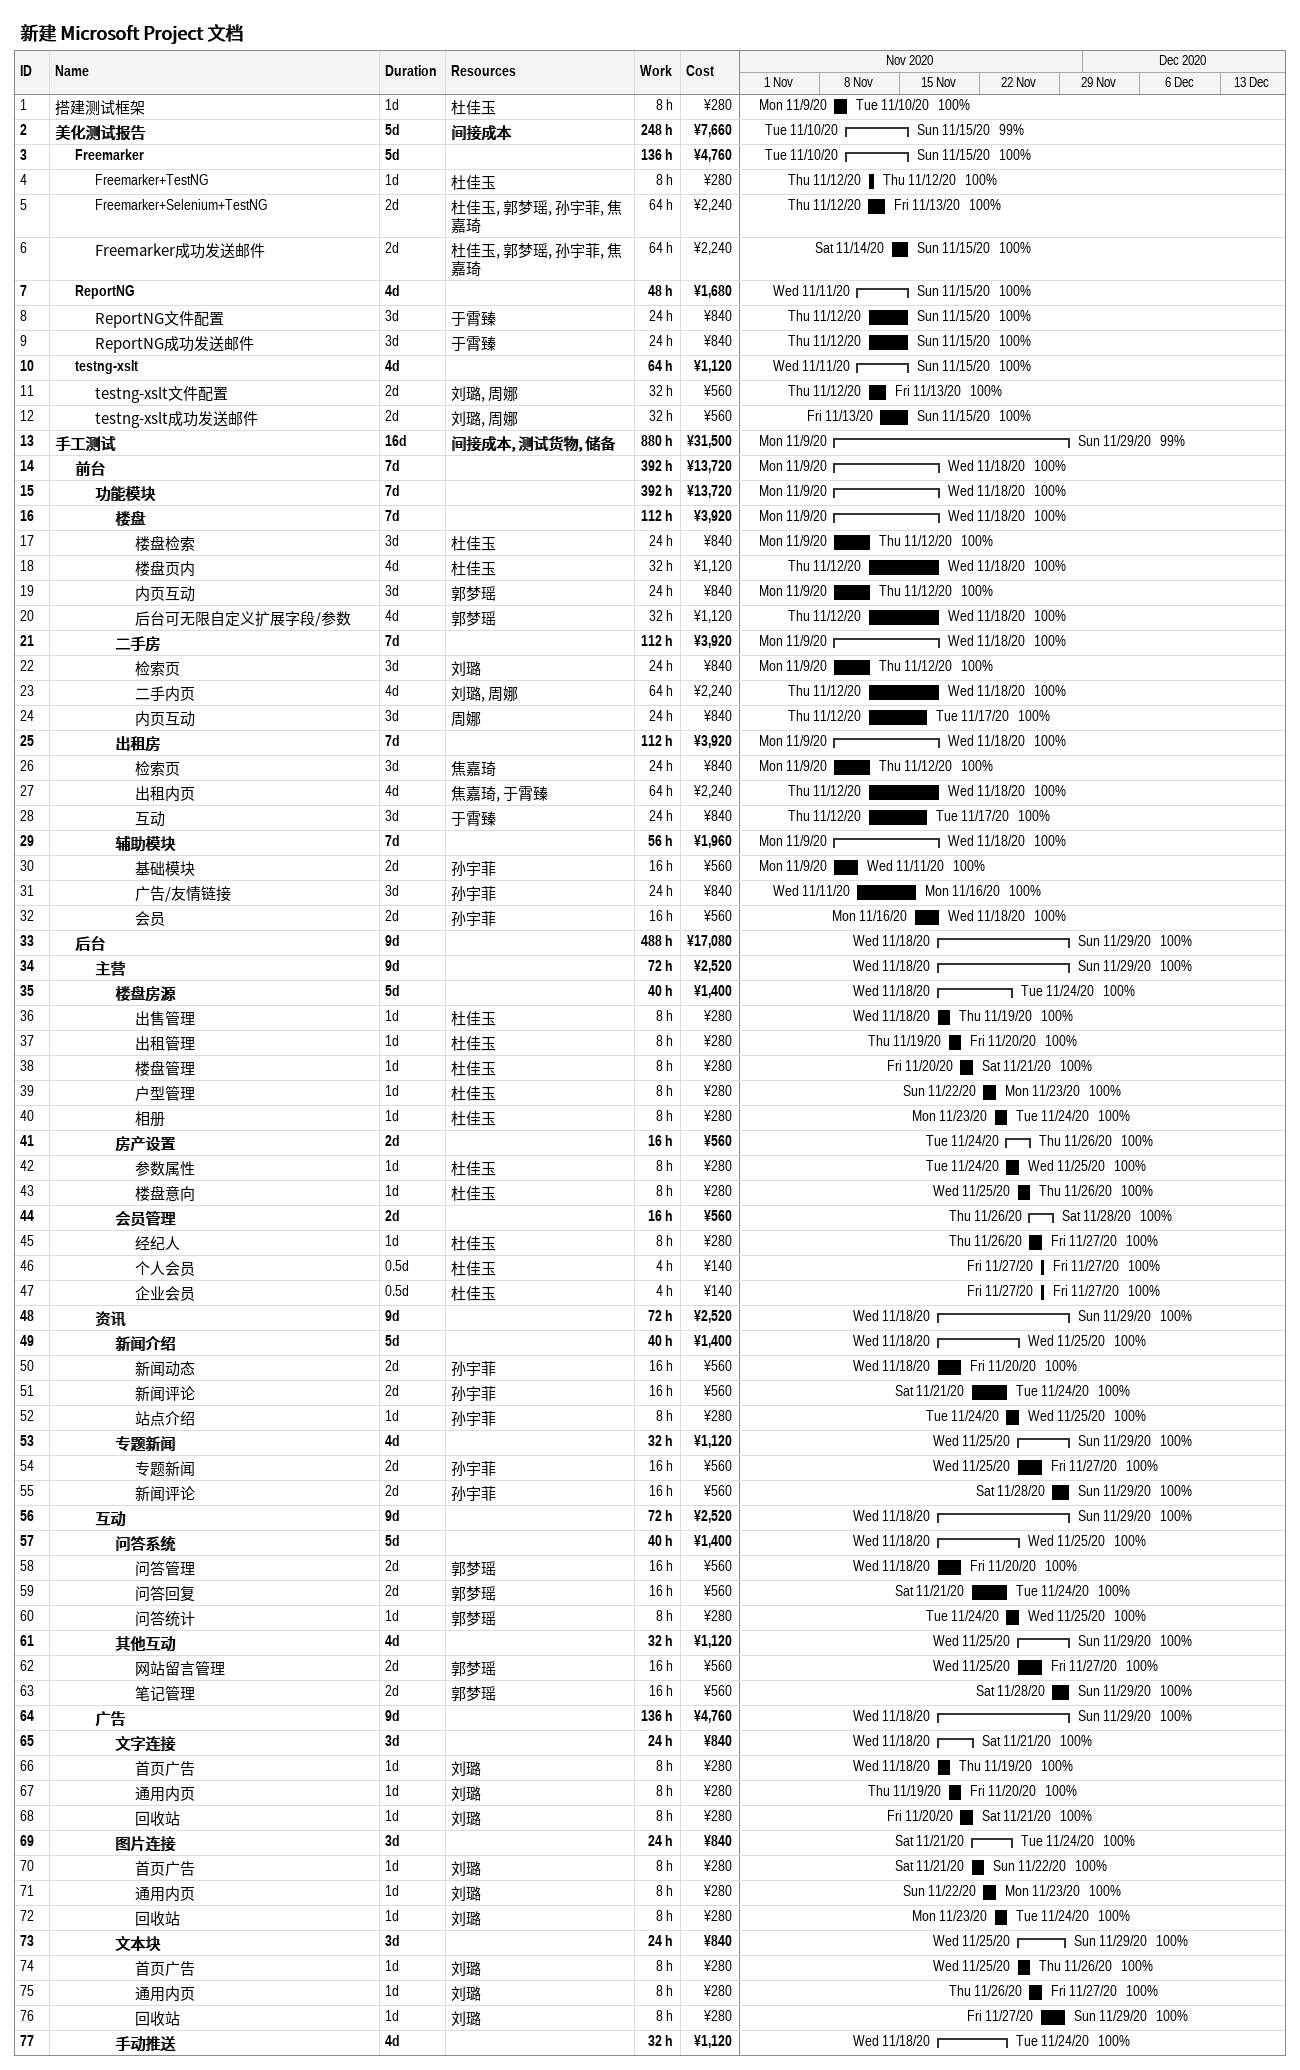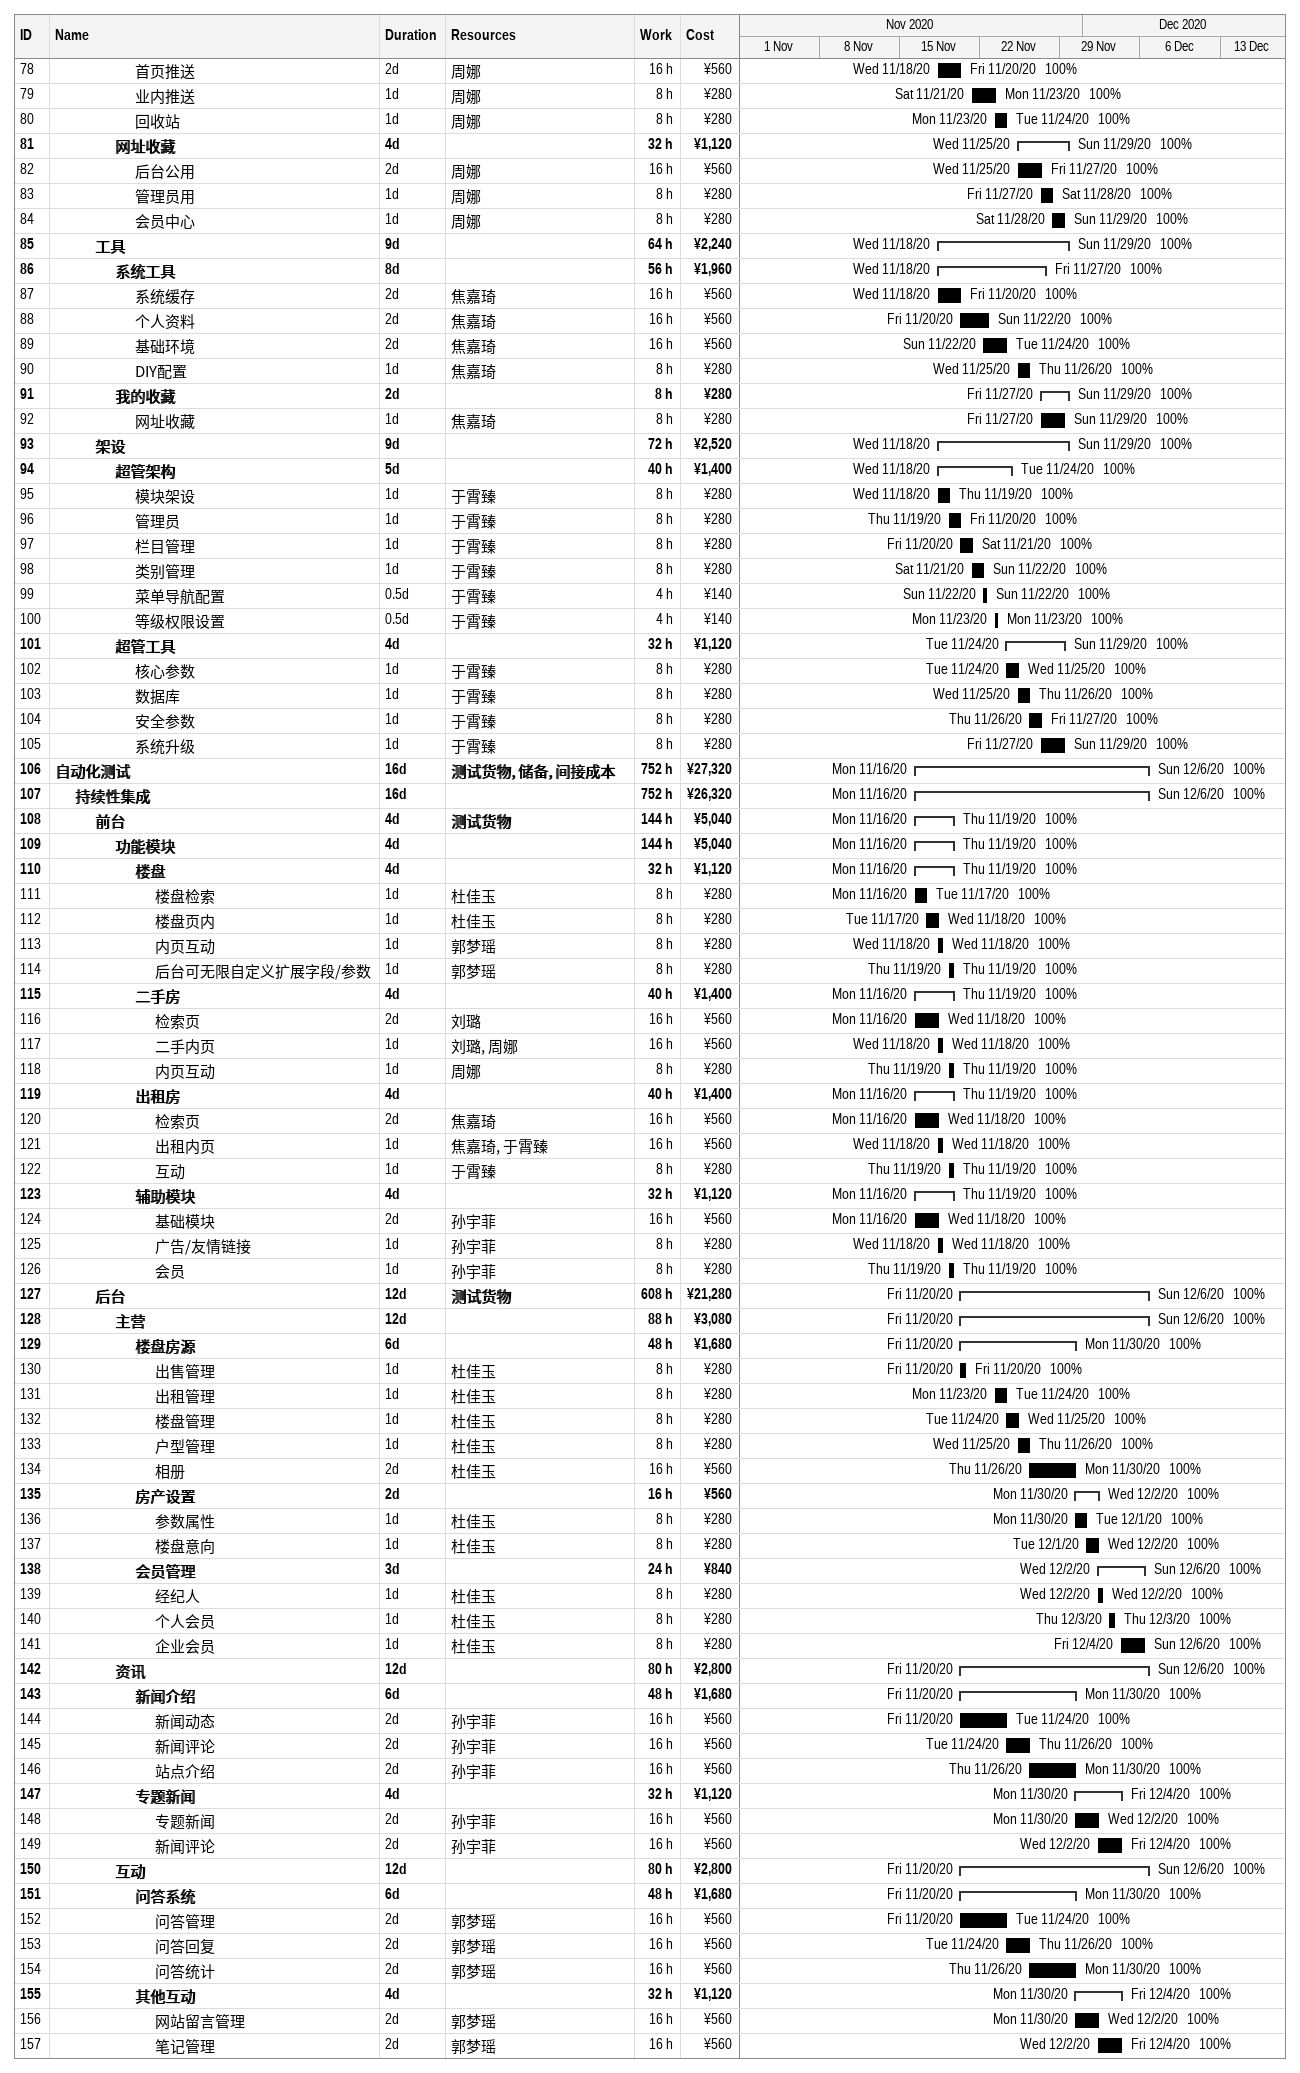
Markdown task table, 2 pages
新建 Microsoft Project 文档

| ID | Level | Task | Duration | Start | Finish | Resources | % complete | Work (h) | Cost (¥) |
|---|---|---|---|---|---|---|---|---|---|
| 1 | 1 | 搭建测试框架 | 1d | 2020-11-09 | 2020-11-10 | 杜佳玉 | 100 | 8 | 280 |
| 2 | 1 | **美化测试报告** | 5d | 2020-11-10 | 2020-11-15 | 间接成本 | 99 | 248 | 7660 |
| 3 | 2 | **Freemarker** | 5d | 2020-11-10 | 2020-11-15 |  | 100 | 136 | 4760 |
| 4 | 3 | Freemarker+TestNG | 1d | 2020-11-12 | 2020-11-12 | 杜佳玉 | 100 | 8 | 280 |
| 5 | 3 | Freemarker+Selenium+TestNG | 2d | 2020-11-12 | 2020-11-13 | 杜佳玉, 郭梦瑶, 孙宇菲, 焦嘉琦 | 100 | 64 | 2240 |
| 6 | 3 | Freemarker成功发送邮件 | 2d | 2020-11-14 | 2020-11-15 | 杜佳玉, 郭梦瑶, 孙宇菲, 焦嘉琦 | 100 | 64 | 2240 |
| 7 | 2 | **ReportNG** | 4d | 2020-11-11 | 2020-11-15 |  | 100 | 48 | 1680 |
| 8 | 3 | ReportNG文件配置 | 3d | 2020-11-12 | 2020-11-15 | 于霄臻 | 100 | 24 | 840 |
| 9 | 3 | ReportNG成功发送邮件 | 3d | 2020-11-12 | 2020-11-15 | 于霄臻 | 100 | 24 | 840 |
| 10 | 2 | **testng-xslt** | 4d | 2020-11-11 | 2020-11-15 |  | 100 | 64 | 1120 |
| 11 | 3 | testng-xslt文件配置 | 2d | 2020-11-12 | 2020-11-13 | 刘璐, 周娜 | 100 | 32 | 560 |
| 12 | 3 | testng-xslt成功发送邮件 | 2d | 2020-11-13 | 2020-11-15 | 刘璐, 周娜 | 100 | 32 | 560 |
| 13 | 1 | **手工测试** | 16d | 2020-11-09 | 2020-11-29 | 间接成本, 测试货物, 储备 | 99 | 880 | 31500 |
| 14 | 2 | **前台** | 7d | 2020-11-09 | 2020-11-18 |  | 100 | 392 | 13720 |
| 15 | 3 | **功能模块** | 7d | 2020-11-09 | 2020-11-18 |  | 100 | 392 | 13720 |
| 16 | 4 | **楼盘** | 7d | 2020-11-09 | 2020-11-18 |  | 100 | 112 | 3920 |
| 17 | 5 | 楼盘检索 | 3d | 2020-11-09 | 2020-11-12 | 杜佳玉 | 100 | 24 | 840 |
| 18 | 5 | 楼盘页内 | 4d | 2020-11-12 | 2020-11-18 | 杜佳玉 | 100 | 32 | 1120 |
| 19 | 5 | 内页互动 | 3d | 2020-11-09 | 2020-11-12 | 郭梦瑶 | 100 | 24 | 840 |
| 20 | 5 | 后台可无限自定义扩展字段/参数 | 4d | 2020-11-12 | 2020-11-18 | 郭梦瑶 | 100 | 32 | 1120 |
| 21 | 4 | **二手房** | 7d | 2020-11-09 | 2020-11-18 |  | 100 | 112 | 3920 |
| 22 | 5 | 检索页 | 3d | 2020-11-09 | 2020-11-12 | 刘璐 | 100 | 24 | 840 |
| 23 | 5 | 二手内页 | 4d | 2020-11-12 | 2020-11-18 | 刘璐, 周娜 | 100 | 64 | 2240 |
| 24 | 5 | 内页互动 | 3d | 2020-11-12 | 2020-11-17 | 周娜 | 100 | 24 | 840 |
| 25 | 4 | **出租房** | 7d | 2020-11-09 | 2020-11-18 |  | 100 | 112 | 3920 |
| 26 | 5 | 检索页 | 3d | 2020-11-09 | 2020-11-12 | 焦嘉琦 | 100 | 24 | 840 |
| 27 | 5 | 出租内页 | 4d | 2020-11-12 | 2020-11-18 | 焦嘉琦, 于霄臻 | 100 | 64 | 2240 |
| 28 | 5 | 互动 | 3d | 2020-11-12 | 2020-11-17 | 于霄臻 | 100 | 24 | 840 |
| 29 | 4 | **辅助模块** | 7d | 2020-11-09 | 2020-11-18 |  | 100 | 56 | 1960 |
| 30 | 5 | 基础模块 | 2d | 2020-11-09 | 2020-11-11 | 孙宇菲 | 100 | 16 | 560 |
| 31 | 5 | 广告/友情链接 | 3d | 2020-11-11 | 2020-11-16 | 孙宇菲 | 100 | 24 | 840 |
| 32 | 5 | 会员 | 2d | 2020-11-16 | 2020-11-18 | 孙宇菲 | 100 | 16 | 560 |
| 33 | 2 | **后台** | 9d | 2020-11-18 | 2020-11-29 |  | 100 | 488 | 17080 |
| 34 | 3 | **主营** | 9d | 2020-11-18 | 2020-11-29 |  | 100 | 72 | 2520 |
| 35 | 4 | **楼盘房源** | 5d | 2020-11-18 | 2020-11-24 |  | 100 | 40 | 1400 |
| 36 | 5 | 出售管理 | 1d | 2020-11-18 | 2020-11-19 | 杜佳玉 | 100 | 8 | 280 |
| 37 | 5 | 出租管理 | 1d | 2020-11-19 | 2020-11-20 | 杜佳玉 | 100 | 8 | 280 |
| 38 | 5 | 楼盘管理 | 1d | 2020-11-20 | 2020-11-21 | 杜佳玉 | 100 | 8 | 280 |
| 39 | 5 | 户型管理 | 1d | 2020-11-22 | 2020-11-23 | 杜佳玉 | 100 | 8 | 280 |
| 40 | 5 | 相册 | 1d | 2020-11-23 | 2020-11-24 | 杜佳玉 | 100 | 8 | 280 |
| 41 | 4 | **房产设置** | 2d | 2020-11-24 | 2020-11-26 |  | 100 | 16 | 560 |
| 42 | 5 | 参数属性 | 1d | 2020-11-24 | 2020-11-25 | 杜佳玉 | 100 | 8 | 280 |
| 43 | 5 | 楼盘意向 | 1d | 2020-11-25 | 2020-11-26 | 杜佳玉 | 100 | 8 | 280 |
| 44 | 4 | **会员管理** | 2d | 2020-11-26 | 2020-11-28 |  | 100 | 16 | 560 |
| 45 | 5 | 经纪人 | 1d | 2020-11-26 | 2020-11-27 | 杜佳玉 | 100 | 8 | 280 |
| 46 | 5 | 个人会员 | 0.5d | 2020-11-27 | 2020-11-27 | 杜佳玉 | 100 | 4 | 140 |
| 47 | 5 | 企业会员 | 0.5d | 2020-11-27 | 2020-11-27 | 杜佳玉 | 100 | 4 | 140 |
| 48 | 3 | **资讯** | 9d | 2020-11-18 | 2020-11-29 |  | 100 | 72 | 2520 |
| 49 | 4 | **新闻介绍** | 5d | 2020-11-18 | 2020-11-25 |  | 100 | 40 | 1400 |
| 50 | 5 | 新闻动态 | 2d | 2020-11-18 | 2020-11-20 | 孙宇菲 | 100 | 16 | 560 |
| 51 | 5 | 新闻评论 | 2d | 2020-11-21 | 2020-11-24 | 孙宇菲 | 100 | 16 | 560 |
| 52 | 5 | 站点介绍 | 1d | 2020-11-24 | 2020-11-25 | 孙宇菲 | 100 | 8 | 280 |
| 53 | 4 | **专题新闻** | 4d | 2020-11-25 | 2020-11-29 |  | 100 | 32 | 1120 |
| 54 | 5 | 专题新闻 | 2d | 2020-11-25 | 2020-11-27 | 孙宇菲 | 100 | 16 | 560 |
| 55 | 5 | 新闻评论 | 2d | 2020-11-28 | 2020-11-29 | 孙宇菲 | 100 | 16 | 560 |
| 56 | 3 | **互动** | 9d | 2020-11-18 | 2020-11-29 |  | 100 | 72 | 2520 |
| 57 | 4 | **问答系统** | 5d | 2020-11-18 | 2020-11-25 |  | 100 | 40 | 1400 |
| 58 | 5 | 问答管理 | 2d | 2020-11-18 | 2020-11-20 | 郭梦瑶 | 100 | 16 | 560 |
| 59 | 5 | 问答回复 | 2d | 2020-11-21 | 2020-11-24 | 郭梦瑶 | 100 | 16 | 560 |
| 60 | 5 | 问答统计 | 1d | 2020-11-24 | 2020-11-25 | 郭梦瑶 | 100 | 8 | 280 |
| 61 | 4 | **其他互动** | 4d | 2020-11-25 | 2020-11-29 |  | 100 | 32 | 1120 |
| 62 | 5 | 网站留言管理 | 2d | 2020-11-25 | 2020-11-27 | 郭梦瑶 | 100 | 16 | 560 |
| 63 | 5 | 笔记管理 | 2d | 2020-11-28 | 2020-11-29 | 郭梦瑶 | 100 | 16 | 560 |
| 64 | 3 | **广告** | 9d | 2020-11-18 | 2020-11-29 |  | 100 | 136 | 4760 |
| 65 | 4 | **文字连接** | 3d | 2020-11-18 | 2020-11-21 |  | 100 | 24 | 840 |
| 66 | 5 | 首页广告 | 1d | 2020-11-18 | 2020-11-19 | 刘璐 | 100 | 8 | 280 |
| 67 | 5 | 通用内页 | 1d | 2020-11-19 | 2020-11-20 | 刘璐 | 100 | 8 | 280 |
| 68 | 5 | 回收站 | 1d | 2020-11-20 | 2020-11-21 | 刘璐 | 100 | 8 | 280 |
| 69 | 4 | **图片连接** | 3d | 2020-11-21 | 2020-11-24 |  | 100 | 24 | 840 |
| 70 | 5 | 首页广告 | 1d | 2020-11-21 | 2020-11-22 | 刘璐 | 100 | 8 | 280 |
| 71 | 5 | 通用内页 | 1d | 2020-11-22 | 2020-11-23 | 刘璐 | 100 | 8 | 280 |
| 72 | 5 | 回收站 | 1d | 2020-11-23 | 2020-11-24 | 刘璐 | 100 | 8 | 280 |
| 73 | 4 | **文本块** | 3d | 2020-11-25 | 2020-11-29 |  | 100 | 24 | 840 |
| 74 | 5 | 首页广告 | 1d | 2020-11-25 | 2020-11-26 | 刘璐 | 100 | 8 | 280 |
| 75 | 5 | 通用内页 | 1d | 2020-11-26 | 2020-11-27 | 刘璐 | 100 | 8 | 280 |
| 76 | 5 | 回收站 | 1d | 2020-11-27 | 2020-11-29 | 刘璐 | 100 | 8 | 280 |
| 77 | 4 | **手动推送** | 4d | 2020-11-18 | 2020-11-24 |  | 100 | 32 | 1120 |
| 78 | 5 | 首页推送 | 2d | 2020-11-18 | 2020-11-20 | 周娜 | 100 | 16 | 560 |
| 79 | 5 | 业内推送 | 1d | 2020-11-21 | 2020-11-23 | 周娜 | 100 | 8 | 280 |
| 80 | 5 | 回收站 | 1d | 2020-11-23 | 2020-11-24 | 周娜 | 100 | 8 | 280 |
| 81 | 4 | **网址收藏** | 4d | 2020-11-25 | 2020-11-29 |  | 100 | 32 | 1120 |
| 82 | 5 | 后台公用 | 2d | 2020-11-25 | 2020-11-27 | 周娜 | 100 | 16 | 560 |
| 83 | 5 | 管理员用 | 1d | 2020-11-27 | 2020-11-28 | 周娜 | 100 | 8 | 280 |
| 84 | 5 | 会员中心 | 1d | 2020-11-28 | 2020-11-29 | 周娜 | 100 | 8 | 280 |
| 85 | 3 | **工具** | 9d | 2020-11-18 | 2020-11-29 |  | 100 | 64 | 2240 |
| 86 | 4 | **系统工具** | 8d | 2020-11-18 | 2020-11-27 |  | 100 | 56 | 1960 |
| 87 | 5 | 系统缓存 | 2d | 2020-11-18 | 2020-11-20 | 焦嘉琦 | 100 | 16 | 560 |
| 88 | 5 | 个人资料 | 2d | 2020-11-20 | 2020-11-22 | 焦嘉琦 | 100 | 16 | 560 |
| 89 | 5 | 基础环境 | 2d | 2020-11-22 | 2020-11-24 | 焦嘉琦 | 100 | 16 | 560 |
| 90 | 5 | DIY配置 | 1d | 2020-11-25 | 2020-11-26 | 焦嘉琦 | 100 | 8 | 280 |
| 91 | 4 | **我的收藏** | 2d | 2020-11-27 | 2020-11-29 |  | 100 | 8 | 280 |
| 92 | 5 | 网址收藏 | 1d | 2020-11-27 | 2020-11-29 | 焦嘉琦 | 100 | 8 | 280 |
| 93 | 3 | **架设** | 9d | 2020-11-18 | 2020-11-29 |  | 100 | 72 | 2520 |
| 94 | 4 | **超管架构** | 5d | 2020-11-18 | 2020-11-24 |  | 100 | 40 | 1400 |
| 95 | 5 | 模块架设 | 1d | 2020-11-18 | 2020-11-19 | 于霄臻 | 100 | 8 | 280 |
| 96 | 5 | 管理员 | 1d | 2020-11-19 | 2020-11-20 | 于霄臻 | 100 | 8 | 280 |
| 97 | 5 | 栏目管理 | 1d | 2020-11-20 | 2020-11-21 | 于霄臻 | 100 | 8 | 280 |
| 98 | 5 | 类别管理 | 1d | 2020-11-21 | 2020-11-22 | 于霄臻 | 100 | 8 | 280 |
| 99 | 5 | 菜单导航配置 | 0.5d | 2020-11-22 | 2020-11-22 | 于霄臻 | 100 | 4 | 140 |
| 100 | 5 | 等级权限设置 | 0.5d | 2020-11-23 | 2020-11-23 | 于霄臻 | 100 | 4 | 140 |
| 101 | 4 | **超管工具** | 4d | 2020-11-24 | 2020-11-29 |  | 100 | 32 | 1120 |
| 102 | 5 | 核心参数 | 1d | 2020-11-24 | 2020-11-25 | 于霄臻 | 100 | 8 | 280 |
| 103 | 5 | 数据库 | 1d | 2020-11-25 | 2020-11-26 | 于霄臻 | 100 | 8 | 280 |
| 104 | 5 | 安全参数 | 1d | 2020-11-26 | 2020-11-27 | 于霄臻 | 100 | 8 | 280 |
| 105 | 5 | 系统升级 | 1d | 2020-11-27 | 2020-11-29 | 于霄臻 | 100 | 8 | 280 |
| 106 | 1 | **自动化测试** | 16d | 2020-11-16 | 2020-12-06 | 测试货物, 储备, 间接成本 | 100 | 752 | 27320 |
| 107 | 2 | **持续性集成** | 16d | 2020-11-16 | 2020-12-06 |  | 100 | 752 | 26320 |
| 108 | 3 | **前台** | 4d | 2020-11-16 | 2020-11-19 | 测试货物 | 100 | 144 | 5040 |
| 109 | 4 | **功能模块** | 4d | 2020-11-16 | 2020-11-19 |  | 100 | 144 | 5040 |
| 110 | 5 | **楼盘** | 4d | 2020-11-16 | 2020-11-19 |  | 100 | 32 | 1120 |
| 111 | 6 | 楼盘检索 | 1d | 2020-11-16 | 2020-11-17 | 杜佳玉 | 100 | 8 | 280 |
| 112 | 6 | 楼盘页内 | 1d | 2020-11-17 | 2020-11-18 | 杜佳玉 | 100 | 8 | 280 |
| 113 | 6 | 内页互动 | 1d | 2020-11-18 | 2020-11-18 | 郭梦瑶 | 100 | 8 | 280 |
| 114 | 6 | 后台可无限自定义扩展字段/参数 | 1d | 2020-11-19 | 2020-11-19 | 郭梦瑶 | 100 | 8 | 280 |
| 115 | 5 | **二手房** | 4d | 2020-11-16 | 2020-11-19 |  | 100 | 40 | 1400 |
| 116 | 6 | 检索页 | 2d | 2020-11-16 | 2020-11-18 | 刘璐 | 100 | 16 | 560 |
| 117 | 6 | 二手内页 | 1d | 2020-11-18 | 2020-11-18 | 刘璐, 周娜 | 100 | 16 | 560 |
| 118 | 6 | 内页互动 | 1d | 2020-11-19 | 2020-11-19 | 周娜 | 100 | 8 | 280 |
| 119 | 5 | **出租房** | 4d | 2020-11-16 | 2020-11-19 |  | 100 | 40 | 1400 |
| 120 | 6 | 检索页 | 2d | 2020-11-16 | 2020-11-18 | 焦嘉琦 | 100 | 16 | 560 |
| 121 | 6 | 出租内页 | 1d | 2020-11-18 | 2020-11-18 | 焦嘉琦, 于霄臻 | 100 | 16 | 560 |
| 122 | 6 | 互动 | 1d | 2020-11-19 | 2020-11-19 | 于霄臻 | 100 | 8 | 280 |
| 123 | 5 | **辅助模块** | 4d | 2020-11-16 | 2020-11-19 |  | 100 | 32 | 1120 |
| 124 | 6 | 基础模块 | 2d | 2020-11-16 | 2020-11-18 | 孙宇菲 | 100 | 16 | 560 |
| 125 | 6 | 广告/友情链接 | 1d | 2020-11-18 | 2020-11-18 | 孙宇菲 | 100 | 8 | 280 |
| 126 | 6 | 会员 | 1d | 2020-11-19 | 2020-11-19 | 孙宇菲 | 100 | 8 | 280 |
| 127 | 3 | **后台** | 12d | 2020-11-20 | 2020-12-06 | 测试货物 | 100 | 608 | 21280 |
| 128 | 4 | **主营** | 12d | 2020-11-20 | 2020-12-06 |  | 100 | 88 | 3080 |
| 129 | 5 | **楼盘房源** | 6d | 2020-11-20 | 2020-11-30 |  | 100 | 48 | 1680 |
| 130 | 6 | 出售管理 | 1d | 2020-11-20 | 2020-11-20 | 杜佳玉 | 100 | 8 | 280 |
| 131 | 6 | 出租管理 | 1d | 2020-11-23 | 2020-11-24 | 杜佳玉 | 100 | 8 | 280 |
| 132 | 6 | 楼盘管理 | 1d | 2020-11-24 | 2020-11-25 | 杜佳玉 | 100 | 8 | 280 |
| 133 | 6 | 户型管理 | 1d | 2020-11-25 | 2020-11-26 | 杜佳玉 | 100 | 8 | 280 |
| 134 | 6 | 相册 | 2d | 2020-11-26 | 2020-11-30 | 杜佳玉 | 100 | 16 | 560 |
| 135 | 5 | **房产设置** | 2d | 2020-11-30 | 2020-12-02 |  | 100 | 16 | 560 |
| 136 | 6 | 参数属性 | 1d | 2020-11-30 | 2020-12-01 | 杜佳玉 | 100 | 8 | 280 |
| 137 | 6 | 楼盘意向 | 1d | 2020-12-01 | 2020-12-02 | 杜佳玉 | 100 | 8 | 280 |
| 138 | 5 | **会员管理** | 3d | 2020-12-02 | 2020-12-06 |  | 100 | 24 | 840 |
| 139 | 6 | 经纪人 | 1d | 2020-12-02 | 2020-12-02 | 杜佳玉 | 100 | 8 | 280 |
| 140 | 6 | 个人会员 | 1d | 2020-12-03 | 2020-12-03 | 杜佳玉 | 100 | 8 | 280 |
| 141 | 6 | 企业会员 | 1d | 2020-12-04 | 2020-12-06 | 杜佳玉 | 100 | 8 | 280 |
| 142 | 4 | **资讯** | 12d | 2020-11-20 | 2020-12-06 |  | 100 | 80 | 2800 |
| 143 | 5 | **新闻介绍** | 6d | 2020-11-20 | 2020-11-30 |  | 100 | 48 | 1680 |
| 144 | 6 | 新闻动态 | 2d | 2020-11-20 | 2020-11-24 | 孙宇菲 | 100 | 16 | 560 |
| 145 | 6 | 新闻评论 | 2d | 2020-11-24 | 2020-11-26 | 孙宇菲 | 100 | 16 | 560 |
| 146 | 6 | 站点介绍 | 2d | 2020-11-26 | 2020-11-30 | 孙宇菲 | 100 | 16 | 560 |
| 147 | 5 | **专题新闻** | 4d | 2020-11-30 | 2020-12-04 |  | 100 | 32 | 1120 |
| 148 | 6 | 专题新闻 | 2d | 2020-11-30 | 2020-12-02 | 孙宇菲 | 100 | 16 | 560 |
| 149 | 6 | 新闻评论 | 2d | 2020-12-02 | 2020-12-04 | 孙宇菲 | 100 | 16 | 560 |
| 150 | 4 | **互动** | 12d | 2020-11-20 | 2020-12-06 |  | 100 | 80 | 2800 |
| 151 | 5 | **问答系统** | 6d | 2020-11-20 | 2020-11-30 |  | 100 | 48 | 1680 |
| 152 | 6 | 问答管理 | 2d | 2020-11-20 | 2020-11-24 | 郭梦瑶 | 100 | 16 | 560 |
| 153 | 6 | 问答回复 | 2d | 2020-11-24 | 2020-11-26 | 郭梦瑶 | 100 | 16 | 560 |
| 154 | 6 | 问答统计 | 2d | 2020-11-26 | 2020-11-30 | 郭梦瑶 | 100 | 16 | 560 |
| 155 | 5 | **其他互动** | 4d | 2020-11-30 | 2020-12-04 |  | 100 | 32 | 1120 |
| 156 | 6 | 网站留言管理 | 2d | 2020-11-30 | 2020-12-02 | 郭梦瑶 | 100 | 16 | 560 |
| 157 | 6 | 笔记管理 | 2d | 2020-12-02 | 2020-12-04 | 郭梦瑶 | 100 | 16 | 560 |
